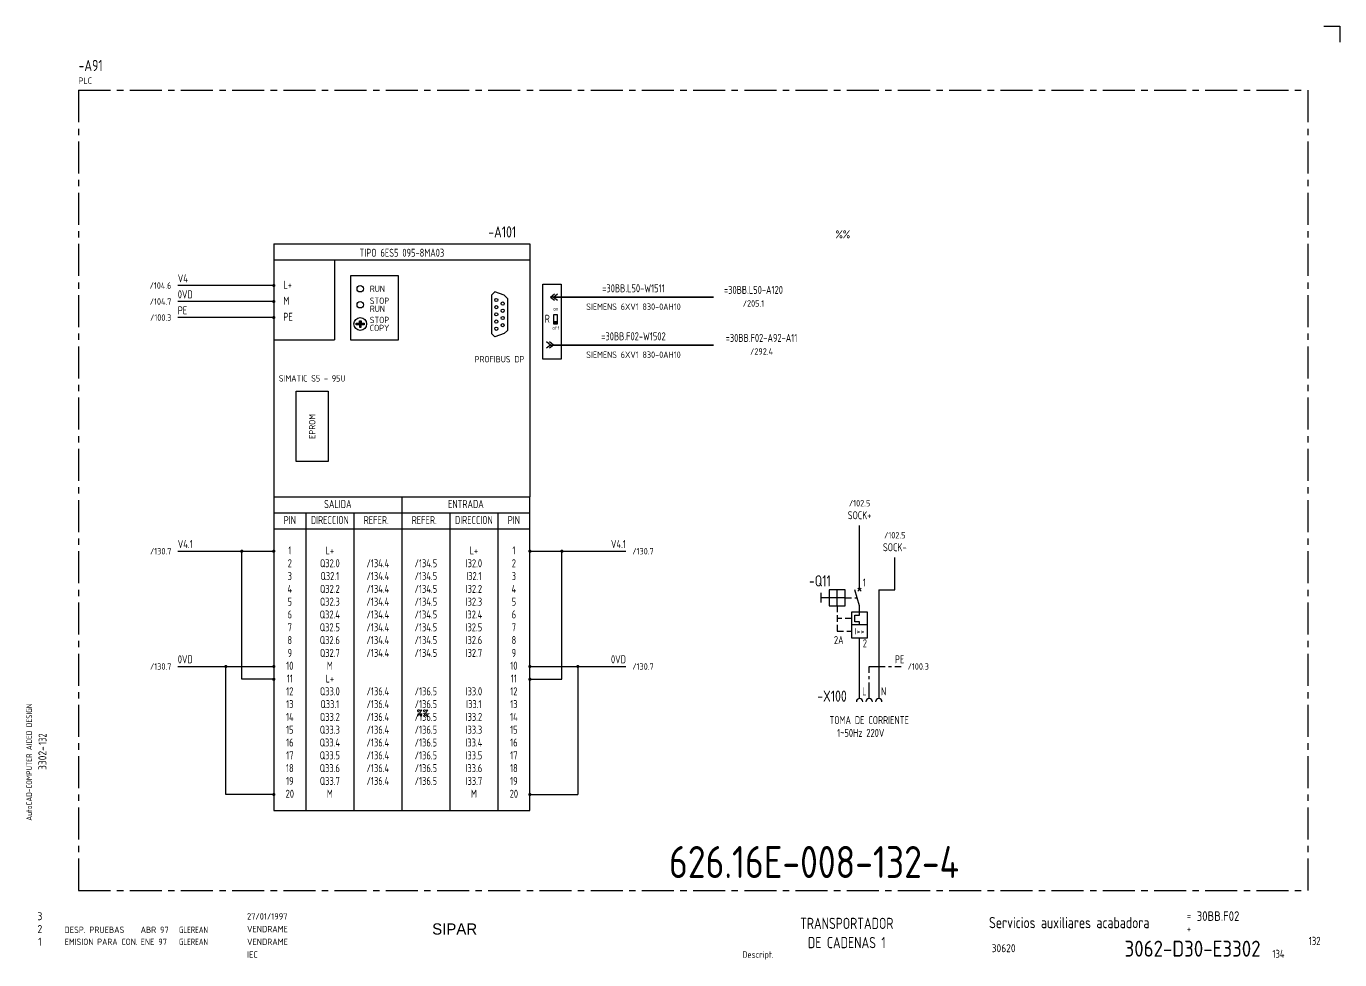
# Model space of a CAD drawing. Extents: x 10 to 893, y 5 to 502.
# Drawn here: x 9.7 to 420, y 5.4 to 297 of the extents above; entities that cross this region are included whole.
import ezdxf
from ezdxf.enums import TextEntityAlignment as Align

# ---------------------------------------------------------------- set-up
doc = ezdxf.new("R2010")
doc.units = 0
doc.header["$LTSCALE"] = 8
doc.header["$MEASUREMENT"] = 0
for name, pattern in [('CENTER', [2, 1.25, -0.25, 0.25, -0.25]), ('CENTER12', [1, 0.625, -0.125, 0.125, -0.125]), ('HIDDEN', [0.375, 0.25, -0.125])]:
    doc.linetypes.add(name, pattern=pattern)
doc.layers.get('0').update_dxf_attribs({"linetype": 'CONTINUOUS'})
doc.layers.add('CART', color=7, linetype='CONTINUOUS')
doc.styles.add('DIN', font='DIN', dxfattribs={"width": 0.85})
doc.styles.add('SIMPLEX', font='SIMPLEX', dxfattribs={"width": 0.9})
doc.styles.add('UNIV', font='UNIV')

# ---------------------------------------------------------------- blocks, each defined once
blk = doc.blocks.new('WB-FG100')
at = {"layer": 'CART', "color": 1}
for p, q in [((415, 297), (420, 297)), ((420, 297), (420, 292))]:
    blk.add_line(p, q, dxfattribs=at)
at = {"layer": 'CART', "color": 1, "style": 'DIN', "width": 0.8}
blk.add_text('AutoCAD-COMPUTER AIDED DESIGN', height=1.8, rotation=90, dxfattribs=at).set_placement((11.47, 48.84))
at = {"layer": 'CART', "color": 3, "style": 'DIN', "width": 0.8}
for s, p in [('=', (372.24, 17.91)), ('+', (372.24, 13.87))]:
    blk.add_text(s, height=2.5, dxfattribs=at).set_placement(p)
at = {"layer": 'CART', "color": 7, "style": 'DIN', "width": 0.9}
blk.add_attdef('FILE', text='', height=2.5, rotation=90, dxfattribs=at).set_placement((15.95, 68.38), align=Align.CENTER)
for tag, p in [('MOD-3', (13.92, 19)), ('MOD-2', (13.92, 15)), ('MOD-1', (13.92, 11)), ('NR.COMMESSA', (315, 9))]:
    blk.add_attdef(tag, text='', height=2.5, dxfattribs=at).set_placement(p, align=Align.MIDDLE)
at = {"layer": 'CART', "color": 7, "style": 'DIN'}
for tag, width, p in [('REV-3', 0.9, (21.66, 19)), ('DATA-3', 0.9, (45.37, 19)), ('NOME-3', 0.9, (57.37, 19)), ('REV-2', 0.9, (21.66, 15)), ('DATA-2', 0.9, (45.37, 15)), ('NOME-2', 0.9, (57.37, 15)), ('REV-1', 0.9, (21.66, 11)), ('DATA-1', 0.9, (45.37, 11)), ('NOME-1', 0.7, (57.37, 11))]:
    blk.add_attdef(tag, text='', height=2, dxfattribs=dict(at, width=width)).set_placement(p, align=Align.MIDDLE_LEFT)
at = {"layer": 'CART', "color": 7, "style": 'DIN', "width": 0.9}
for tag, p, height in [('DATA', (78.64, 17.94), 2), ('ESECUTORE', (78.64, 13.97), 2), ('CONTROLLORE', (78.64, 9.99), 2), ('SEGUE', (398.93, 5.65), 2.8), ('NORMA', (78.64, 6.01), 2)]:
    blk.add_attdef(tag, p, '', height=height, dxfattribs=at)
at = {"layer": 'CART', "color": 2, "style": 'DIN', "width": 0.9}
for tag, p in [('TITOLO-1/3', (266.5, 18.23)), ('TITOLO-1/2', (266.5, 15.73)), ('TITOLO-2/3', (266.5, 13.18)), ('TITOLO-2/2', (266.5, 10.68)), ('TITOLO-3/3', (266.5, 8.13))]:
    blk.add_attdef(tag, text='', height=3.5, dxfattribs=at).set_placement(p, align=Align.MIDDLE)
at = {"layer": 'CART', "color": 3, "style": 'DIN', "width": 0.9}
blk.add_attdef('ASSIEME', text='', height=3.5, dxfattribs=at).set_placement((334, 17), align=Align.MIDDLE)
at = {"layer": 'CART', "color": 3, "style": 'DIN', "width": 0.85}
for tag, p in [('=', (375.33, 16.63)), ('+', (375.33, 12.76))]:
    blk.add_attdef(tag, text='', height=3, dxfattribs=at).set_placement(p, align=Align.BOTTOM_LEFT)
at = {"layer": 'CART', "color": 3, "style": 'DIN', "width": 0.9}
blk.add_attdef('FOGLIO', text='', height=2.8, dxfattribs=at).set_placement((414.2, 9.56), align=Align.RIGHT)
at = {"layer": 'CART', "color": 2, "style": 'DIN', "width": 0.9}
blk.add_attdef('DISEGNO', text='', height=5, dxfattribs=at).set_placement((395.27, 6.35), align=Align.RIGHT)
at = {"layer": 'CART', "color": 1, "style": 'DIN', "width": 0.9}
blk.add_attdef('TIPOLOGIA', (233.37, 6), '', height=2, dxfattribs=at)

msp = doc.modelspace()

# ---------------------------------------------------------------- hatches: boundary and pattern name
at = {"linetype": 'Continuous'}
h = msp.add_hatch(dxfattribs=at)
h.set_pattern_fill('ANSI31', color=256)
h.set_pattern_definition([(45, (41.10033, -11.62597), (-0.08838835, 0.08838835), [])])
h.paths.add_polyline_path([(174.47, 204.8), (174.47, 203.99), (175.57, 203.99), (175.57, 204.8)])

# ---------------------------------------------------------------- linework, layer by layer
at = {"color": 3, "linetype": 'CENTER'}
for p, q in [((26, 277), (410, 277)), ((26, 277), (26, 27)), ((410, 277), (410, 27)), ((26, 27), (410, 27))]:
    msp.add_line(p, q, dxfattribs=at)
at = {"color": 3}
for p, q in [((87, 229), (167, 229)), ((87, 229), (87, 150)), ((167, 229), (167, 150)), ((87, 224), (167, 224)), ((106, 224), (106, 199)), ((87, 199), (106, 199)), ((87, 150), (87, 52)), ((87, 150), (167, 150)), ((127, 150), (127, 52)), ((167, 52), (167, 150)), ((87, 145), (167, 145)), ((97, 145), (97, 52)), ((112, 145), (112, 52)), ((142, 145), (142, 52)), ((157, 145), (157, 52)), ((87, 140), (167, 140)), ((87, 52), (167, 52))]:
    msp.add_line(p, q, dxfattribs=at)
for p, q in [((126, 219), (111, 219)), ((111, 219), (111, 199)), ((126, 199), (126, 219)), ((87, 216), (57, 216)), ((87, 211), (57, 211)), ((87, 206), (57, 206)), ((112.75, 204.25), (115.25, 204.25)), ((112.75, 203.75), (112.75, 204.25)), ((115.25, 203.75), (112.75, 203.75)), ((114.25, 203.75), (113.75, 203.75)), ((113.75, 203.75), (113.75, 203)), ((113.75, 203), (114.25, 203)), ((114.25, 203), (114.25, 203.75)), ((115.25, 204.25), (115.25, 203.75)), ((111, 199), (126, 199)), ((94, 161), (94, 183)), ((94, 183), (104, 183)), ((104, 183), (104, 161)), ((104, 161), (94, 161)), ((270, 121), (270, 141)), ((57, 133), (87, 133)), ((77, 93), (77, 133)), ((167, 133), (197, 133)), ((177, 93), (177, 133)), ((281, 121), (281, 131)), ((258, 117), (258, 120)), ((260.5, 121), (260.5, 116)), ((265.5, 121), (260.5, 121)), ((263, 116), (263, 121)), ((265.5, 116), (265.5, 121)), ((270, 116), (268.5, 121)), ((269.5, 120.5), (270.5, 121.5)), ((269.5, 121.5), (270.5, 120.5)), ((276, 121), (276, 87)), ((276, 121), (281, 121)), ((265.5, 118.5), (258, 118.5)), ((260.5, 116), (265.5, 116)), ((270, 113), (270, 116)), ((267.5, 114), (267.5, 106)), ((272.5, 114), (267.5, 114)), ((268.5, 113), (270, 113)), ((268.5, 111), (268.5, 113)), ((270, 111), (268.5, 111)), ((270, 110), (270, 111)), ((272.5, 106), (272.5, 114)), ((272.5, 110), (267.5, 110)), ((267.5, 106), (272.5, 106)), ((270, 87), (270, 106)), ((57, 97), (87, 97)), ((72, 57), (72, 97)), ((167, 97), (197, 97)), ((182, 97), (182, 57)), ((87, 93), (77, 93)), ((167, 93), (177, 93)), ((87, 57), (72, 57)), ((167, 57), (182, 57))]:
    msp.add_line(p, q)
at = {"color": 2}
for p, q in [((155, 213), (156, 214)), ((159, 213), (156, 214)), ((155, 213), (155, 201)), ((160, 212), (159, 213)), ((160, 212), (160, 202)), ((160, 202), (159, 201)), ((155, 201), (156, 200)), ((159, 201), (156, 200))]:
    msp.add_line(p, q, dxfattribs=at)
at = {"linetype": 'Continuous'}
for p, q in [((173.45, 212.4), (174.67, 213.37)), ((173.45, 212.4), (174.67, 211.44)), ((174.37, 212.4), (173.45, 212.4)), ((174.37, 212.4), (175.59, 213.37)), ((174.37, 212.4), (175.59, 211.44)), ((174.47, 203.99), (174.47, 206.99)), ((174.47, 206.99), (175.57, 206.99)), ((175.57, 206.99), (175.57, 203.99)), ((175.57, 203.99), (174.47, 203.99)), ((173.45, 197.4), (172.23, 198.37)), ((173.45, 197.4), (172.23, 196.44)), ((174.37, 197.4), (173.15, 198.37)), ((174.37, 197.4), (173.15, 196.44)), ((173.45, 197.4), (174.37, 197.4))]:
    msp.add_line(p, q, dxfattribs=at)
at = {"linetype": 'HIDDEN'}
for p, q in [((263, 116), (263, 108)), ((265.5, 118.5), (269.25, 118.5)), ((267.5, 112), (263, 112)), ((263, 108), (267.5, 108))]:
    msp.add_line(p, q, dxfattribs=at)
at = {"linetype": 'CENTER12'}
for p, q in [((273, 87), (273, 97)), ((273, 97), (283, 97))]:
    msp.add_line(p, q, dxfattribs=at)
at = {"linetype": 'Continuous', "const_width": 0.5}
for points in [[(86.75, 216, 1), (87.25, 216, 1)], [(86.75, 211, 1), (87.25, 211, 1)], [(86.75, 206, 1), (87.25, 206, 1)], [(86.75, 133, 1), (87.25, 133, 1)], [(166.75, 133, 1), (167.25, 133, 1)], [(86.75, 97, 1), (87.25, 97, 1)], [(86.75, 93, 1), (87.25, 93, 1)], [(86.75, 57, 1), (87.25, 57, 1)], [(166.75, 57, 1), (167.25, 57, 1)]]:
    msp.add_lwpolyline(points, format="xyb", close=True, dxfattribs=at)
at = {"linetype": 'Continuous'}
for points in [[(171, 216.44), (176.82, 216.44), (176.82, 193), (171, 193)], [(174.47, 204.8), (175.57, 204.8), (175.57, 203.99), (174.47, 203.99)]]:
    msp.add_lwpolyline(points, close=True, dxfattribs=at)
at = {"const_width": 0.5}
for points in [[(174.37, 212.4), (224.37, 212.4)], [(174.37, 197.4), (224.37, 197.4)]]:
    msp.add_lwpolyline(points, dxfattribs=at)
msp.add_lwpolyline([(113.75, 204.25), (113.75, 205), (114.25, 205), (114.25, 204.25), (113.75, 204.25)])
for points in [[(76.75, 133, 1), (77.25, 133, 1)], [(176.75, 133, 1), (177.25, 133, 1)], [(71.75, 97, 1), (72.25, 97, 1)], [(166.75, 97, 1), (167.25, 97, 1)], [(181.75, 97, 1), (182.25, 97, 1)], [(166.75, 93, 1), (167.25, 93, 1)]]:
    msp.add_lwpolyline(points, format="xyb", close=True, dxfattribs=at)
for centre, radius in [((114, 215), 1), ((114, 210), 1), ((156.5, 211.5), 0.5), ((156.5, 209.25), 0.5), ((158.5, 210.37), 0.5), ((114, 204), 2), ((156.5, 207), 0.5), ((156.5, 204.75), 0.5), ((158.5, 208.12), 0.5), ((158.5, 205.87), 0.5), ((156.5, 202.5), 0.5), ((158.5, 203.62), 0.5)]:
    msp.add_circle(centre, radius)
for centre in [(270, 86), (273, 86), (276, 86)]:
    msp.add_arc(centre, 1, 0, 180)
for points in [[(113.75, 204.25), (114.25, 204.25), (113.75, 205), (114.25, 205)], [(113.75, 203.75), (114.25, 203.75), (113.75, 203), (114.25, 203)]]:
    msp.add_solid(points)

# ---------------------------------------------------------------- block references
at = {"layer": 'CART'}
ref = msp.add_blockref('WB-FG100', (0, 0), dxfattribs=at)
ref.add_attrib('TIPOLOGIA', 'Descript.', (233.37, 6), dxfattribs={"color": 1, "height": 2, "style": 'DIN', "width": 0.9})
ref.add_attrib('ASSIEME', 'Servicios auxiliares acabadora', dxfattribs={"color": 3, "height": 3.5, "style": 'DIN', "width": 0.8}).set_placement((335.5, 17), align=Align.MIDDLE)
ref.add_attrib('=', '30BB.F02', dxfattribs={"color": 3, "height": 3, "style": 'DIN', "width": 0.85}).set_placement((375.33, 16.63), align=Align.BOTTOM_LEFT)
ref.add_attrib('NR.COMMESSA', '30620', dxfattribs={"color": 7, "height": 2.5, "style": 'DIN', "width": 0.9}).set_placement((315, 9), align=Align.MIDDLE)
ref.add_attrib('DISEGNO', '3062-D30-E3302', dxfattribs={"color": 2, "height": 5, "style": 'DIN', "width": 0.9}).set_placement((395.27, 6.35), align=Align.RIGHT)
ref.add_attrib('DATA', '27/01/1997', (78.64, 17.94), dxfattribs={"color": 7, "height": 2, "style": 'DIN', "width": 0.85})
ref.add_attrib('ESECUTORE', 'VENDRAME', (78.64, 13.97), dxfattribs={"color": 7, "height": 2, "style": 'DIN', "width": 0.85})
ref.add_attrib('CONTROLLORE', 'VENDRAME', (78.64, 9.99), dxfattribs={"color": 7, "height": 2, "style": 'DIN', "width": 0.85})
ref.add_attrib('NORMA', 'IEC', (78.64, 6.01), dxfattribs={"color": 7, "height": 2, "style": 'DIN', "width": 0.85})
ref.add_attrib('MOD-1', '1', dxfattribs={"color": 7, "height": 2.5, "style": 'DIN', "width": 0.9}).set_placement((13.92, 11), align=Align.MIDDLE)
ref.add_attrib('REV-1', 'EMISION PARA CON.', dxfattribs={"color": 7, "height": 2, "style": 'DIN', "width": 0.8}).set_placement((21.66, 11), align=Align.MIDDLE_LEFT)
ref.add_attrib('DATA-1', 'ENE 97', dxfattribs={"color": 7, "height": 2, "style": 'DIN', "width": 0.85}).set_placement((45.37, 11), align=Align.MIDDLE_LEFT)
ref.add_attrib('NOME-1', 'GLEREAN', dxfattribs={"color": 7, "height": 2, "style": 'DIN', "width": 0.7}).set_placement((57.37, 11), align=Align.MIDDLE_LEFT)
ref.add_attrib('MOD-2', '2', dxfattribs={"color": 7, "height": 2.5, "style": 'DIN', "width": 0.9}).set_placement((13.92, 15), align=Align.MIDDLE)
ref.add_attrib('MOD-3', '3', dxfattribs={"color": 7, "height": 2.5, "style": 'DIN', "width": 0.9}).set_placement((13.92, 19), align=Align.MIDDLE)
ref.add_attrib('FILE', '3302-', dxfattribs={"color": 7, "height": 2.5, "rotation": 90, "style": 'DIN', "width": 0.9}).set_placement((15.95, 68.38), align=Align.CENTER)

# ---------------------------------------------------------------- texts
at = {"color": 3, "style": 'DIN', "width": 0.8}
for s, p in [('-A91', (26, 283)), ('-A101', (154, 231))]:
    msp.add_text(s, height=3.5, dxfattribs=at).set_placement(p)
at = {"style": 'DIN'}
for s, height, width, p in [('PLC', 2, 0.8, (26, 279)), ('%%', 2.5, 0.85, (262.5, 230.75)), ('V4', 2.5, 0.8, (57, 217)), ('L+', 2.5, 0.8, (90, 215)), ('0VD', 2.5, 0.8, (57, 212)), ('RUN', 2, 0.8, (117, 214)), ('PE', 2.5, 0.8, (57, 207)), ('M', 2.5, 0.8, (90, 210)), ('STOP', 2, 0.8, (117, 210.25)), ('RUN', 2, 0.8, (117, 207.75)), ('PE', 2.5, 0.8, (90, 205)), ('STOP', 2, 0.8, (117, 204.25)), ('COPY', 2, 0.8, (117, 201.75)), ('V4.1', 2.5, 0.8, (57, 134)), ('/130.7', 2, 0.8, (199, 132)), ('1', 2.5, 0.8, (271, 122)), ('2', 2.5, 0.8, (271, 103)), ('0VD', 2.5, 0.8, (57, 98)), ('/130.7', 2, 0.8, (199, 96)), ('/100.3', 2, 0.8, (285, 96)), ('1~50Hz 220V', 2.5, 0.8, (263, 75)), ('134', 2.5, 0.8, (399, 6))]:
    msp.add_text(s, height=height, dxfattribs=dict(at, width=width)).set_placement(p)
at = {"style": 'DIN', "width": 0.8}
for s, height, p in [('TIPO 6ES5 095-8MA03', 2.5, (127, 225)), ('=30BB.L50-W1511', 2.5, (199.37, 213.9)), ('=30BB.L50-A120', 2.5, (236.85, 213.4)), ('SIEMENS 6XV1 830-0AH10', 2, (199.37, 208.4)), ('/205.1', 2, (236.85, 209.4)), ('R', 2.5, (172.42, 204.39)), ('on', 1.2, (175.12, 208.14)), ('off', 1.2, (175.12, 202.17)), ('=30BB.F02-W1502', 2.5, (199.37, 198.9)), ('=30BB.F02-A92-A11', 2.5, (239.37, 198.4)), ('PROFIBUS DP', 2, (157.5, 192)), ('SIEMENS 6XV1 830-0AH10', 2, (199.37, 193.4)), ('/292.4', 2, (239.37, 194.4)), ('SIMATIC S5 - 95U', 2, (99, 186)), ('SALIDA', 2.5, (107, 146.5)), ('ENTRADA', 2.5, (147, 146.5)), ('/102.5', 2, (270, 147)), ('PIN', 2.5, (92, 141.5)), ('DIRECCION', 2.5, (104.5, 141.5)), ('REFER.', 2.5, (119, 141.5)), ('REFER.', 2.5, (134, 141.5)), ('DIRECCION', 2.5, (149.5, 141.5)), ('PIN', 2.5, (162, 141.5)), ('SOCK+', 2.5, (270, 143)), ('SOCK-', 2.5, (281, 133)), ('/102.5', 2, (281, 137)), ('1', 2.5, (92, 132)), ('L+', 2.5, (104.5, 132)), ('L+', 2.5, (149.5, 132)), ('1', 2.5, (162, 132)), ('2', 2.5, (92, 128)), ('Q32.0', 2.5, (104.5, 128)), ('/134.4', 2.5, (119.5, 128)), ('/134.5', 2.5, (134.5, 128)), ('I32.0', 2.5, (149.5, 128)), ('2', 2.5, (162, 128)), ('3', 2.5, (92, 124)), ('Q32.1', 2.5, (104.5, 124)), ('/134.4', 2.5, (119.5, 124)), ('/134.5', 2.5, (134.5, 124)), ('I32.1', 2.5, (149.5, 124)), ('3', 2.5, (162, 124)), ('4', 2.5, (92, 120)), ('Q32.2', 2.5, (104.5, 120)), ('/134.4', 2.5, (119.5, 120)), ('/134.5', 2.5, (134.5, 120)), ('I32.2', 2.5, (149.5, 120)), ('4', 2.5, (162, 120)), ('5', 2.5, (92, 116)), ('Q32.3', 2.5, (104.5, 116)), ('/134.4', 2.5, (119.5, 116)), ('/134.5', 2.5, (134.5, 116)), ('I32.3', 2.5, (149.5, 116)), ('5', 2.5, (162, 116)), ('6', 2.5, (92, 112)), ('Q32.4', 2.5, (104.5, 112)), ('/134.4', 2.5, (119.5, 112)), ('/134.5', 2.5, (134.5, 112)), ('I32.4', 2.5, (149.5, 112)), ('6', 2.5, (162, 112)), ('7', 2.5, (92, 108)), ('Q32.5', 2.5, (104.5, 108)), ('/134.4', 2.5, (119.5, 108)), ('/134.5', 2.5, (134.5, 108)), ('I32.5', 2.5, (149.5, 108)), ('7', 2.5, (162, 108)), ('I>>', 2, (270, 107)), ('8', 2.5, (92, 104)), ('Q32.6', 2.5, (104.5, 104)), ('/134.4', 2.5, (119.5, 104)), ('/134.5', 2.5, (134.5, 104)), ('I32.6', 2.5, (149.5, 104)), ('8', 2.5, (162, 104)), ('10', 2.5, (92, 96)), ('9', 2.5, (92, 100)), ('Q32.7', 2.5, (104.5, 100)), ('M', 2.5, (104.5, 96)), ('/134.4', 2.5, (119.5, 100)), ('/134.5', 2.5, (134.5, 100)), ('I32.7', 2.5, (149.5, 100)), ('10', 2.5, (162, 96)), ('9', 2.5, (162, 100)), ('PE', 2.5, (282.5, 98)), ('11', 2.5, (92, 92)), ('L+', 2.5, (104.5, 92)), ('11', 2.5, (162, 92)), ('12', 2.5, (92, 88)), ('Q33.0', 2.5, (104.5, 88)), ('/136.4', 2.5, (119.5, 88)), ('/136.5', 2.5, (134.5, 88)), ('I33.0', 2.5, (149.5, 88)), ('12', 2.5, (162, 88)), ('L', 2.5, (271.5, 88)), ('N', 2.5, (277.5, 88)), ('13', 2.5, (92, 84)), ('Q33.1', 2.5, (104.5, 84)), ('/136.4', 2.5, (119.5, 84)), ('/136.5', 2.5, (134.5, 84)), ('I33.1', 2.5, (149.5, 84)), ('13', 2.5, (162, 84)), ('14', 2.5, (92, 80)), ('Q33.2', 2.5, (104.5, 80)), ('/136.4', 2.5, (119.5, 80)), ('/136.5', 2.5, (134.5, 80)), ('I33.2', 2.5, (149.5, 80)), ('14', 2.5, (162, 80)), ('15', 2.5, (92, 76)), ('Q33.3', 2.5, (104.5, 76)), ('/136.4', 2.5, (119.5, 76)), ('/136.5', 2.5, (134.5, 76)), ('I33.3', 2.5, (149.5, 76)), ('15', 2.5, (162, 76)), ('TOMA DE CORRIENTE', 2.5, (273, 79)), ('16', 2.5, (92, 72)), ('Q33.4', 2.5, (104.5, 72)), ('/136.4', 2.5, (119.5, 72)), ('/136.5', 2.5, (134.5, 72)), ('I33.4', 2.5, (149.5, 72)), ('16', 2.5, (162, 72)), ('17', 2.5, (92, 68)), ('Q33.5', 2.5, (104.5, 68)), ('/136.4', 2.5, (119.5, 68)), ('/136.5', 2.5, (134.5, 68)), ('I33.5', 2.5, (149.5, 68)), ('17', 2.5, (162, 68)), ('18', 2.5, (92, 64)), ('Q33.6', 2.5, (104.5, 64)), ('/136.4', 2.5, (119.5, 64)), ('/136.5', 2.5, (134.5, 64)), ('I33.6', 2.5, (149.5, 64)), ('18', 2.5, (162, 64)), ('19', 2.5, (92, 60)), ('Q33.7', 2.5, (104.5, 60)), ('/136.4', 2.5, (119.5, 60)), ('/136.5', 2.5, (134.5, 60)), ('I33.7', 2.5, (149.5, 60)), ('19', 2.5, (162, 60)), ('20', 2.5, (92, 56)), ('M', 2.5, (104.5, 56)), ('M', 2.5, (149.5, 56)), ('20', 2.5, (162, 56))]:
    msp.add_text(s, height=height, dxfattribs=at).set_placement(p, align=Align.CENTER)
for s, height, p in [('/104.6', 2, (55, 215)), ('/104.7', 2, (55, 210)), ('/100.3', 2, (55, 205)), ('V4.1', 2.5, (197, 134)), ('/130.7', 2, (55, 132)), ('2A', 2.5, (265, 104)), ('0VD', 2.5, (197, 98)), ('/130.7', 2, (55, 96))]:
    msp.add_text(s, height=height, dxfattribs=at).set_placement(p, align=Align.RIGHT)
msp.add_text('EPROM', height=2, rotation=90, dxfattribs=at).set_placement((100, 172), align=Align.CENTER)
at = {"color": 3, "style": 'DIN', "width": 0.8}
for s, height, p in [('-Q11', 3.5, (261, 122)), ('-X100', 3.5, (266, 86)), ('132', 2.56, (414, 10))]:
    msp.add_text(s, height=height, dxfattribs=at).set_placement(p, align=Align.RIGHT)
at = {"color": 7, "linetype": 'Continuous', "style": 'SIMPLEX', "width": 0.9}
msp.add_text('%%', height=2, dxfattribs=at).set_placement((133.5, 82.5), align=Align.MIDDLE)
at = {"style": 'DIN', "width": 0.8}
msp.add_text('132', height=2.5, rotation=90, dxfattribs=at).set_placement((16, 72.5))
at = {"color": 3, "style": 'DIN', "width": 0.8}
for s, p in [('TRANSPORTADOR', (266, 15)), ('DE CADENAS 1', (266, 9))]:
    msp.add_text(s, height=3.5, dxfattribs=at).set_placement(p, align=Align.CENTER)
at = {"linetype": 'Continuous', "style": 'DIN'}
for s, width, p in [('DESP. PRUEBAS', 0.85, (21.62, 13.75)), ('ABR 97', 0.85, (45.38, 13.75)), ('GLEREAN', 0.7, (57.38, 13.75))]:
    msp.add_text(s, height=2, dxfattribs=dict(at, width=width)).set_placement(p)
at = {"color": 2, "insert": (210.47, 40.92), "char_height": 10, "width": 111.0411, "attachment_point": 1, "style": 'DIN'}
msp.add_mtext('626.16E-008-132-4', dxfattribs=at)
at = {"layer": 'CART', "color": 2, "linetype": 'Continuous', "style": 'UNIV'}
msp.add_text('SIPAR', height=3.5, dxfattribs=at).set_placement((143.5, 13.25), align=Align.CENTER)

doc.saveas('drawing.dxf')
